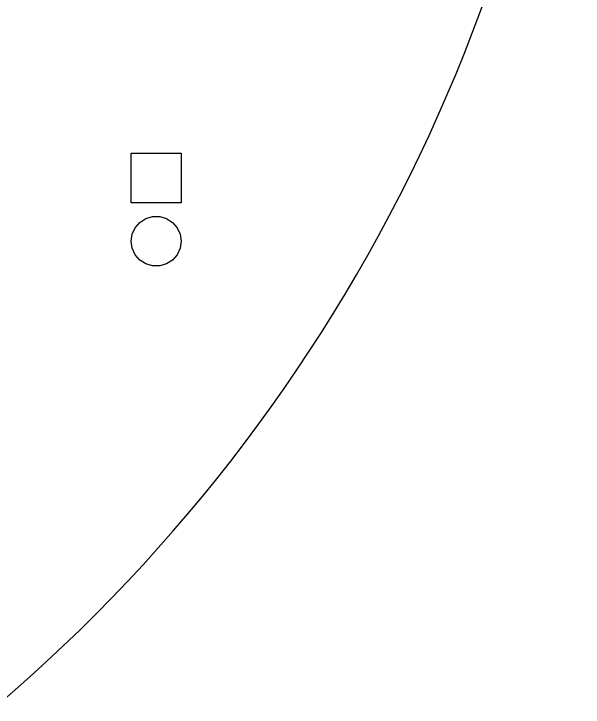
# Model space of a CAD drawing. Extents: x 116 to 183, y -110.2 to -37.6.
# Drawn here: x 171.53 to 182.95, y -96.59 to -82.69 of the extents above; entities that cross this region are included whole.
import ezdxf

# ---------------------------------------------------------------- set-up
doc = ezdxf.new("R2010")
doc.units = 0
doc.layers.add('BLACK', color=7, linetype='CONTINUOUS')

msp = doc.modelspace()

# ---------------------------------------------------------------- linework, layer by layer
at = {"layer": 'BLACK', "linetype": 'CONTINUOUS'}
for p, q in [((173.887, -86.479), (173.887, -85.479)), ((173.887, -85.479), (174.887, -85.479)), ((174.887, -85.479), (174.887, -86.479)), ((174.887, -86.479), (173.887, -86.479)), ((174.05957, -86.871125), (174.179292, -86.794184)), ((174.179292, -86.794184), (174.315843, -86.754089)), ((174.315843, -86.754089), (174.458157, -86.754089)), ((174.458157, -86.754089), (174.594708, -86.794184)), ((174.594708, -86.794184), (174.71443, -86.871125)), ((173.907254, -87.108134), (173.966373, -86.97868)), ((173.966373, -86.97868), (174.05957, -86.871125)), ((174.71443, -86.871125), (174.807627, -86.97868)), ((174.807627, -86.97868), (174.866746, -87.108134)), ((173.887, -87.249), (173.907254, -87.108134)), ((174.866746, -87.108134), (174.887, -87.249)), ((173.907254, -87.389866), (173.887, -87.249)), ((174.887, -87.249), (174.866746, -87.389866)), ((173.966373, -87.51932), (173.907254, -87.389866)), ((174.866746, -87.389866), (174.807627, -87.51932)), ((174.05957, -87.626875), (173.966373, -87.51932)), ((174.807627, -87.51932), (174.71443, -87.626875)), ((174.179292, -87.703816), (174.05957, -87.626875)), ((174.315843, -87.743911), (174.179292, -87.703816)), ((174.594708, -87.703816), (174.458157, -87.743911)), ((174.71443, -87.626875), (174.594708, -87.703816)), ((174.458157, -87.743911), (174.315843, -87.743911))]:
    msp.add_line(p, q, dxfattribs=at)
at = {"layer": 'BLACK'}
msp.add_arc((149.45048, -71.07428), 33.500022, -49.6070424, -0.0000274, dxfattribs=at)

doc.saveas('drawing.dxf')
